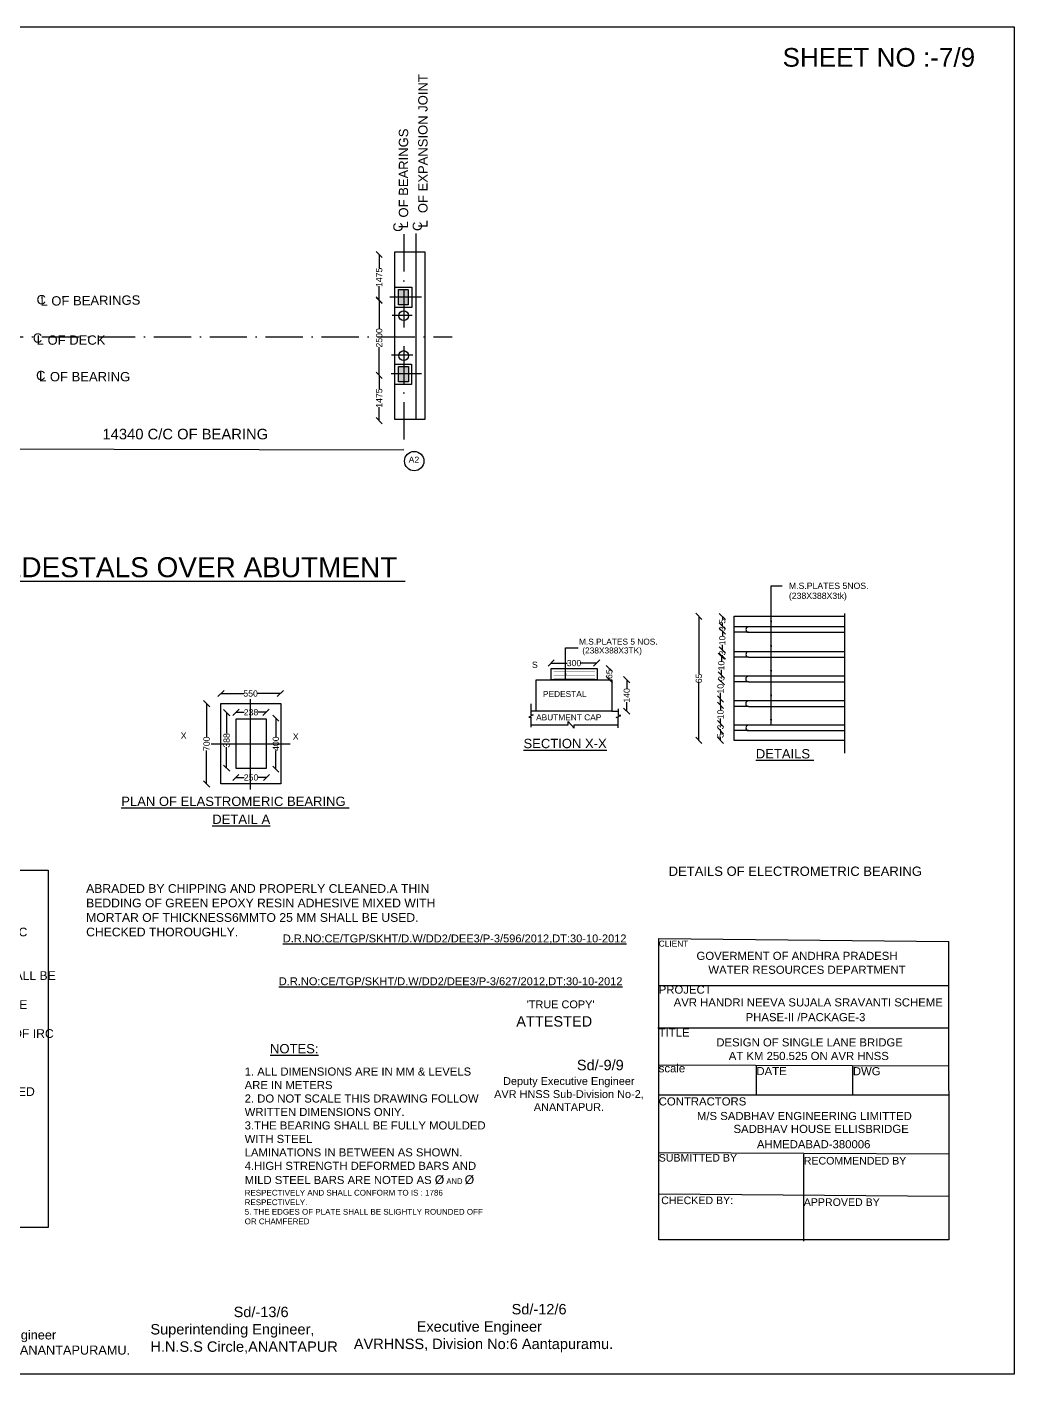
# Model space of a CAD drawing. Header units: millimetres. Extents: x -53435309 to 107255, y 2311 to 28647853.
# Drawn here: x -53428037 to -53420098, y 28637017 to 28647853 of the extents above; entities that cross this region are included whole.
import ezdxf

# ---------------------------------------------------------------- set-up
doc = ezdxf.new("R2010")
doc.units = ezdxf.units.MM
doc.header["$MEASUREMENT"] = 0
doc.linetypes.add('ACAD_ISO10W100', pattern=[18, 12, -3, 0, -3])
for name, color, linetype in [('DIMENSION', 7, 'Continuous'), ('DRAWING', 50, 'Continuous'), ('TEXT', 1, 'Continuous'), ('text1', 7, 'Continuous')]:
    doc.layers.add(name, color=color, linetype=linetype)
doc.styles.get("Standard").update_dxf_attribs({"font": 'arial.ttf', "height": 50})
doc.dimstyles.get("Standard").update_dxf_attribs({"dimtxt": 75, "dimasz": 50, "dimexe": 0.18, "dimexo": 0.0625, "dimgap": 0.09, "dimtad": 0, "dimdec": 0, "dimzin": 0, "dimdsep": 46, "dimtxsty": 'Standard', "dimblk": 'OBLIQUE', "dimcen": 0.09, "dimse1": 1, "dimse2": 1, "dimadec": 0, "dimazin": 0, "dimtfac": 1, "dimtdec": 0, "dimtofl": 0, "dimtmove": 0, "dimatfit": 3, "dimfxl": 1, "dimtolj": 1, "dimtzin": 0, "dimarcsym": 0})

# ---------------------------------------------------------------- blocks, each defined once
blk = doc.blocks.new('_Oblique')
at = {"color": 0, "linetype": 'ByBlock', "lineweight": -2}
blk.add_line((-0.5, -0.5), (0.5, 0.5), dxfattribs=at)
blk = doc.blocks.new('*D10')
at = {"layer": 'Defpoints', "color": 0, "transparency": 16777216}
for p in [(-53425196, 28646023), (-53425204, 28645656), (-53425196, 28645656)]:
    blk.add_point(p, dxfattribs=at)
at = {"layer": 'DIMENSION', "color": 0, "lineweight": -2, "transparency": 16777216}
for p, q in [((-53425204, 28646023), (-53425204, 28645912)), ((-53425204, 28645656), (-53425204, 28645767))]:
    blk.add_line(p, q, dxfattribs=at)
at = {"layer": 'DIMENSION', "color": 0, "lineweight": -2, "transparency": 16777216, "xscale": 50, "yscale": 50, "zscale": 50}
for p, rotation in [((-53425204, 28646023), 90), ((-53425204, 28645656), 270)]:
    blk.add_blockref('_Oblique', p, dxfattribs=dict(at, rotation=rotation))
at = {"layer": 'DIMENSION', "color": 0, "transparency": 16777216, "insert": (-53425204, 28645839), "char_height": 50, "attachment_point": 5, "rotation": 90}
blk.add_mtext('\\A1;1475', dxfattribs=at)
blk = doc.blocks.new('*D11')
at = {"layer": 'Defpoints', "color": 0, "transparency": 16777216}
for p in [(-53425204, 28645653), (-53425204, 28645051), (-53425204, 28645051)]:
    blk.add_point(p, dxfattribs=at)
at = {"layer": 'DIMENSION', "color": 0, "lineweight": -2, "transparency": 16777216}
for p, q in [((-53425204, 28645653), (-53425204, 28645427)), ((-53425204, 28645051), (-53425204, 28645277))]:
    blk.add_line(p, q, dxfattribs=at)
at = {"layer": 'DIMENSION', "color": 0, "lineweight": -2, "transparency": 16777216, "xscale": 50, "yscale": 50, "zscale": 50}
for p, rotation in [((-53425204, 28645653), 90), ((-53425204, 28645051), 270)]:
    blk.add_blockref('_Oblique', p, dxfattribs=dict(at, rotation=rotation))
at = {"layer": 'DIMENSION', "color": 0, "transparency": 16777216, "insert": (-53425204, 28645352), "char_height": 50, "attachment_point": 5, "rotation": 90}
blk.add_mtext('\\A1;2500', dxfattribs=at)
blk = doc.blocks.new('*D12')
at = {"layer": 'Defpoints', "color": 0, "transparency": 16777216}
for p in [(-53425204, 28645051), (-53425204, 28644686), (-53425204, 28644686)]:
    blk.add_point(p, dxfattribs=at)
at = {"layer": 'DIMENSION', "color": 0, "lineweight": -2, "transparency": 16777216}
for p, q in [((-53425204, 28645051), (-53425204, 28644941)), ((-53425204, 28644686), (-53425204, 28644796))]:
    blk.add_line(p, q, dxfattribs=at)
at = {"layer": 'DIMENSION', "color": 0, "lineweight": -2, "transparency": 16777216, "xscale": 50, "yscale": 50, "zscale": 50}
for p, rotation in [((-53425204, 28645051), 90), ((-53425204, 28644686), 270)]:
    blk.add_blockref('_Oblique', p, dxfattribs=dict(at, rotation=rotation))
at = {"layer": 'DIMENSION', "color": 0, "transparency": 16777216, "insert": (-53425204, 28644868), "char_height": 50, "attachment_point": 5, "rotation": 90}
blk.add_mtext('\\A1;1475', dxfattribs=at)
blk = doc.blocks.new('*D17')
at = {"layer": 'Defpoints', "color": 0, "transparency": 16777216}
for p in [(-53426477, 28642503), (-53425999, 28642499), (-53425999, 28642491)]:
    blk.add_point(p, dxfattribs=at)
at = {"layer": 'DIMENSION', "color": 0, "lineweight": -2, "transparency": 16777216}
for p, q in [((-53426477, 28642491), (-53426293, 28642491)), ((-53425999, 28642491), (-53426183, 28642491))]:
    blk.add_line(p, q, dxfattribs=at)
at = {"layer": 'DIMENSION', "color": 0, "lineweight": -2, "transparency": 16777216, "xscale": 50, "yscale": 50, "zscale": 50, "rotation": 180}
blk.add_blockref('_Oblique', (-53426477, 28642491), dxfattribs=at)
at = {"layer": 'DIMENSION', "color": 0, "lineweight": -2, "transparency": 16777216, "xscale": 50, "yscale": 50, "zscale": 50}
blk.add_blockref('_Oblique', (-53425999, 28642491), dxfattribs=at)
at = {"layer": 'DIMENSION', "color": 0, "transparency": 16777216, "insert": (-53426238, 28642491), "char_height": 50, "attachment_point": 5}
blk.add_mtext('\\A1;550', dxfattribs=at)
blk = doc.blocks.new('*D18')
at = {"layer": 'Defpoints', "color": 0, "transparency": 16777216}
for p in [(-53426477, 28642410), (-53426592, 28641764), (-53426477, 28641764)]:
    blk.add_point(p, dxfattribs=at)
at = {"layer": 'DIMENSION', "color": 0, "lineweight": -2, "transparency": 16777216}
for p, q in [((-53426592, 28642410), (-53426592, 28642142)), ((-53426592, 28641764), (-53426592, 28642032))]:
    blk.add_line(p, q, dxfattribs=at)
at = {"layer": 'DIMENSION', "color": 0, "lineweight": -2, "transparency": 16777216, "xscale": 50, "yscale": 50, "zscale": 50}
for p, rotation in [((-53426592, 28642410), 90), ((-53426592, 28641764), 270)]:
    blk.add_blockref('_Oblique', p, dxfattribs=dict(at, rotation=rotation))
at = {"layer": 'DIMENSION', "color": 0, "transparency": 16777216, "insert": (-53426592, 28642087), "char_height": 50, "attachment_point": 5, "rotation": 90}
blk.add_mtext('\\A1;700', dxfattribs=at)
blk = doc.blocks.new('*D19')
at = {"layer": 'Defpoints', "color": 0, "transparency": 16777216}
for p in [(-53426398, 28642338), (-53426431, 28641891), (-53426400, 28641891)]:
    blk.add_point(p, dxfattribs=at)
at = {"layer": 'DIMENSION', "color": 0, "lineweight": -2, "transparency": 16777216}
for p, q in [((-53426431, 28642338), (-53426431, 28642170)), ((-53426431, 28641891), (-53426431, 28642059))]:
    blk.add_line(p, q, dxfattribs=at)
at = {"layer": 'DIMENSION', "color": 0, "lineweight": -2, "transparency": 16777216, "xscale": 50, "yscale": 50, "zscale": 50}
for p, rotation in [((-53426431, 28642338), 90), ((-53426431, 28641891), 270)]:
    blk.add_blockref('_Oblique', p, dxfattribs=dict(at, rotation=rotation))
at = {"layer": 'DIMENSION', "color": 0, "transparency": 16777216, "insert": (-53426431, 28642114), "char_height": 50, "attachment_point": 5, "rotation": 90}
blk.add_mtext('\\A1;388', dxfattribs=at)
blk = doc.blocks.new('*D20')
at = {"layer": 'Defpoints', "color": 0, "transparency": 16777216}
for p in [(-53426356, 28642338), (-53426114, 28642340), (-53426114, 28642331)]:
    blk.add_point(p, dxfattribs=at)
at = {"layer": 'DIMENSION', "color": 0, "lineweight": -2, "transparency": 16777216}
for p, q in [((-53426356, 28642340), (-53426291, 28642340)), ((-53426114, 28642340), (-53426179, 28642340))]:
    blk.add_line(p, q, dxfattribs=at)
at = {"layer": 'DIMENSION', "color": 0, "lineweight": -2, "transparency": 16777216, "xscale": 50, "yscale": 50, "zscale": 50, "rotation": 180}
blk.add_blockref('_Oblique', (-53426356, 28642340), dxfattribs=at)
at = {"layer": 'DIMENSION', "color": 0, "lineweight": -2, "transparency": 16777216, "xscale": 50, "yscale": 50, "zscale": 50}
blk.add_blockref('_Oblique', (-53426114, 28642340), dxfattribs=at)
at = {"layer": 'DIMENSION', "color": 0, "transparency": 16777216, "insert": (-53426235, 28642340), "char_height": 50, "attachment_point": 5}
blk.add_mtext('\\A1;238', dxfattribs=at)
blk = doc.blocks.new('*D21')
at = {"layer": 'Defpoints', "color": 0, "transparency": 16777216}
for p in [(-53426034, 28642293), (-53426035, 28641883), (-53426033, 28641883)]:
    blk.add_point(p, dxfattribs=at)
at = {"layer": 'DIMENSION', "color": 0, "lineweight": -2, "transparency": 16777216}
for p, q in [((-53426035, 28642293), (-53426035, 28642145)), ((-53426035, 28641883), (-53426035, 28642032))]:
    blk.add_line(p, q, dxfattribs=at)
at = {"layer": 'DIMENSION', "color": 0, "lineweight": -2, "transparency": 16777216, "xscale": 50, "yscale": 50, "zscale": 50}
for p, rotation in [((-53426035, 28642293), 90), ((-53426035, 28641883), 270)]:
    blk.add_blockref('_Oblique', p, dxfattribs=dict(at, rotation=rotation))
at = {"layer": 'DIMENSION', "color": 0, "transparency": 16777216, "insert": (-53426035, 28642088), "char_height": 50, "attachment_point": 5, "rotation": 90}
blk.add_mtext('\\A1;400', dxfattribs=at)
blk = doc.blocks.new('*D22')
at = {"layer": 'Defpoints', "color": 0, "transparency": 16777216}
for p in [(-53426357, 28641799), (-53426110, 28641816), (-53426110, 28641794)]:
    blk.add_point(p, dxfattribs=at)
at = {"layer": 'DIMENSION', "color": 0, "lineweight": -2, "transparency": 16777216}
for p, q in [((-53426357, 28641816), (-53426289, 28641816)), ((-53426110, 28641816), (-53426178, 28641816))]:
    blk.add_line(p, q, dxfattribs=at)
at = {"layer": 'DIMENSION', "color": 0, "lineweight": -2, "transparency": 16777216, "xscale": 50, "yscale": 50, "zscale": 50, "rotation": 180}
blk.add_blockref('_Oblique', (-53426357, 28641816), dxfattribs=at)
at = {"layer": 'DIMENSION', "color": 0, "lineweight": -2, "transparency": 16777216, "xscale": 50, "yscale": 50, "zscale": 50}
blk.add_blockref('_Oblique', (-53426110, 28641816), dxfattribs=at)
at = {"layer": 'DIMENSION', "color": 0, "transparency": 16777216, "insert": (-53426234, 28641816), "char_height": 50, "attachment_point": 5}
blk.add_mtext('\\A1;250', dxfattribs=at)
blk = doc.blocks.new('*D23')
at = {"layer": 'Defpoints', "color": 0, "transparency": 16777216}
for p in [(-53423821, 28642722), (-53423454, 28642736), (-53423454, 28642729)]:
    blk.add_point(p, dxfattribs=at)
at = {"layer": 'DIMENSION', "color": 0, "lineweight": -2, "transparency": 16777216}
for p, q in [((-53423821, 28642736), (-53423692, 28642736)), ((-53423454, 28642736), (-53423582, 28642736))]:
    blk.add_line(p, q, dxfattribs=at)
at = {"layer": 'DIMENSION', "color": 0, "lineweight": -2, "transparency": 16777216, "xscale": 50, "yscale": 50, "zscale": 50, "rotation": 180}
blk.add_blockref('_Oblique', (-53423821, 28642736), dxfattribs=at)
at = {"layer": 'DIMENSION', "color": 0, "lineweight": -2, "transparency": 16777216, "xscale": 50, "yscale": 50, "zscale": 50}
blk.add_blockref('_Oblique', (-53423454, 28642736), dxfattribs=at)
at = {"layer": 'DIMENSION', "color": 0, "transparency": 16777216, "insert": (-53423637, 28642736), "char_height": 50, "attachment_point": 5}
blk.add_mtext('\\A1;300', dxfattribs=at)
blk = doc.blocks.new('*D24')
at = {"layer": 'Defpoints', "color": 0, "transparency": 16777216}
for p in [(-53423450, 28642693), (-53423353, 28642693), (-53423450, 28642602)]:
    blk.add_point(p, dxfattribs=at)
at = {"layer": 'DIMENSION', "color": 0, "lineweight": -2, "transparency": 16777216}
for p, q in [((-53423353, 28642693), (-53423353, 28642684)), ((-53423353, 28642602), (-53423353, 28642611))]:
    blk.add_line(p, q, dxfattribs=at)
at = {"layer": 'DIMENSION', "color": 0, "lineweight": -2, "transparency": 16777216, "xscale": 50, "yscale": 50, "zscale": 50}
for p, rotation in [((-53423353, 28642693), 90), ((-53423353, 28642602), 270)]:
    blk.add_blockref('_Oblique', p, dxfattribs=dict(at, rotation=rotation))
at = {"layer": 'DIMENSION', "color": 0, "transparency": 16777216, "insert": (-53423353, 28642647), "char_height": 50, "attachment_point": 5, "rotation": 90}
blk.add_mtext('\\A1;65', dxfattribs=at)
blk = doc.blocks.new('*D25')
at = {"layer": 'Defpoints', "color": 0, "transparency": 16777216}
for p in [(-53423334, 28642602), (-53423334, 28642349), (-53423213, 28642349)]:
    blk.add_point(p, dxfattribs=at)
at = {"layer": 'DIMENSION', "color": 0, "lineweight": -2, "transparency": 16777216}
for p, q in [((-53423213, 28642602), (-53423213, 28642528)), ((-53423213, 28642349), (-53423213, 28642423))]:
    blk.add_line(p, q, dxfattribs=at)
at = {"layer": 'DIMENSION', "color": 0, "lineweight": -2, "transparency": 16777216, "xscale": 50, "yscale": 50, "zscale": 50}
for p, rotation in [((-53423213, 28642602), 90), ((-53423213, 28642349), 270)]:
    blk.add_blockref('_Oblique', p, dxfattribs=dict(at, rotation=rotation))
at = {"layer": 'DIMENSION', "color": 0, "transparency": 16777216, "insert": (-53423213, 28642476), "char_height": 50, "attachment_point": 5, "rotation": 90}
blk.add_mtext('\\A1;140', dxfattribs=at)
blk = doc.blocks.new('*D26')
at = {"layer": 'Defpoints', "color": 0, "transparency": 16777216}
for p in [(-53422459, 28642193), (-53422350, 28642193), (-53422350, 28642114)]:
    blk.add_point(p, dxfattribs=at)
at = {"layer": 'DIMENSION', "color": 0, "lineweight": -2, "transparency": 16777216}
for p, q in [((-53422459, 28642193), (-53422459, 28642170)), ((-53422459, 28642114), (-53422459, 28642137))]:
    blk.add_line(p, q, dxfattribs=at)
at = {"layer": 'DIMENSION', "color": 0, "lineweight": -2, "transparency": 16777216, "xscale": 50, "yscale": 50, "zscale": 50}
for p, rotation in [((-53422459, 28642193), 90), ((-53422459, 28642114), 270)]:
    blk.add_blockref('_Oblique', p, dxfattribs=dict(at, rotation=rotation))
at = {"layer": 'DIMENSION', "color": 0, "transparency": 16777216, "insert": (-53422459, 28642153), "char_height": 50, "attachment_point": 5, "rotation": 90}
blk.add_mtext('\\A1;5', dxfattribs=at)
blk = doc.blocks.new('*D27')
at = {"layer": 'Defpoints', "color": 0, "transparency": 16777216}
for p in [(-53422459, 28642249), (-53422454, 28642249), (-53422459, 28642193)]:
    blk.add_point(p, dxfattribs=at)
at = {"layer": 'DIMENSION', "color": 0, "lineweight": -2, "transparency": 16777216}
for p, q in [((-53422459, 28642249), (-53422459, 28642237)), ((-53422459, 28642193), (-53422459, 28642204))]:
    blk.add_line(p, q, dxfattribs=at)
at = {"layer": 'DIMENSION', "color": 0, "lineweight": -2, "transparency": 16777216, "xscale": 50, "yscale": 50, "zscale": 50}
for p, rotation in [((-53422459, 28642249), 90), ((-53422459, 28642193), 270)]:
    blk.add_blockref('_Oblique', p, dxfattribs=dict(at, rotation=rotation))
at = {"layer": 'DIMENSION', "color": 0, "transparency": 16777216, "insert": (-53422459, 28642221), "char_height": 50, "attachment_point": 5, "rotation": 90}
blk.add_mtext('\\A1;3', dxfattribs=at)
blk = doc.blocks.new('*D28')
at = {"layer": 'Defpoints', "color": 0, "transparency": 16777216}
for p in [(-53422459, 28642397), (-53422454, 28642397), (-53422454, 28642249)]:
    blk.add_point(p, dxfattribs=at)
at = {"layer": 'DIMENSION', "color": 0, "lineweight": -2, "transparency": 16777216}
for p, q in [((-53422459, 28642397), (-53422459, 28642356)), ((-53422459, 28642249), (-53422459, 28642290))]:
    blk.add_line(p, q, dxfattribs=at)
at = {"layer": 'DIMENSION', "color": 0, "lineweight": -2, "transparency": 16777216, "xscale": 50, "yscale": 50, "zscale": 50}
for p, rotation in [((-53422459, 28642397), 90), ((-53422459, 28642249), 270)]:
    blk.add_blockref('_Oblique', p, dxfattribs=dict(at, rotation=rotation))
at = {"layer": 'DIMENSION', "color": 0, "transparency": 16777216, "insert": (-53422459, 28642323), "char_height": 50, "attachment_point": 5, "rotation": 90}
blk.add_mtext('\\A1;10', dxfattribs=at)
blk = doc.blocks.new('*D29')
at = {"layer": 'Defpoints', "color": 0, "transparency": 16777216}
for p in [(-53422459, 28642447), (-53422454, 28642447), (-53422454, 28642397)]:
    blk.add_point(p, dxfattribs=at)
at = {"layer": 'DIMENSION', "color": 0, "lineweight": -2, "transparency": 16777216}
for p, q in [((-53422459, 28642447), (-53422459, 28642497)), ((-53422459, 28642397), (-53422459, 28642447))]:
    blk.add_line(p, q, dxfattribs=at)
at = {"layer": 'DIMENSION', "color": 0, "lineweight": -2, "transparency": 16777216, "xscale": 50, "yscale": 50, "zscale": 50}
for p, rotation in [((-53422459, 28642447), 90), ((-53422459, 28642397), 270)]:
    blk.add_blockref('_Oblique', p, dxfattribs=dict(at, rotation=rotation))
at = {"layer": 'DIMENSION', "color": 0, "transparency": 16777216, "insert": (-53422459, 28642530), "char_height": 50, "attachment_point": 5, "rotation": 90}
blk.add_mtext('\\A1;10', dxfattribs=at)
blk = doc.blocks.new('*D30')
at = {"layer": 'Defpoints', "color": 0, "transparency": 16777216}
for p in [(-53422452, 28642640), (-53422445, 28642640), (-53422445, 28642585)]:
    blk.add_point(p, dxfattribs=at)
at = {"layer": 'DIMENSION', "color": 0, "lineweight": -2, "transparency": 16777216}
for p, q in [((-53422452, 28642640), (-53422452, 28642629)), ((-53422452, 28642585), (-53422452, 28642596))]:
    blk.add_line(p, q, dxfattribs=at)
at = {"layer": 'DIMENSION', "color": 0, "lineweight": -2, "transparency": 16777216, "xscale": 50, "yscale": 50, "zscale": 50}
for p, rotation in [((-53422452, 28642640), 90), ((-53422452, 28642585), 270)]:
    blk.add_blockref('_Oblique', p, dxfattribs=dict(at, rotation=rotation))
at = {"layer": 'DIMENSION', "color": 0, "transparency": 16777216, "insert": (-53422452, 28642612), "char_height": 50, "attachment_point": 5, "rotation": 90}
blk.add_mtext('\\A1;3', dxfattribs=at)
blk = doc.blocks.new('*D31')
at = {"layer": 'Defpoints', "color": 0, "transparency": 16777216}
for p in [(-53422452, 28642792), (-53422445, 28642792), (-53422445, 28642640)]:
    blk.add_point(p, dxfattribs=at)
at = {"layer": 'DIMENSION', "color": 0, "lineweight": -2, "transparency": 16777216}
for p, q in [((-53422452, 28642792), (-53422452, 28642749)), ((-53422452, 28642640), (-53422452, 28642682))]:
    blk.add_line(p, q, dxfattribs=at)
at = {"layer": 'DIMENSION', "color": 0, "lineweight": -2, "transparency": 16777216, "xscale": 50, "yscale": 50, "zscale": 50}
for p, rotation in [((-53422452, 28642792), 90), ((-53422452, 28642640), 270)]:
    blk.add_blockref('_Oblique', p, dxfattribs=dict(at, rotation=rotation))
at = {"layer": 'DIMENSION', "color": 0, "transparency": 16777216, "insert": (-53422452, 28642716), "char_height": 50, "attachment_point": 5, "rotation": 90}
blk.add_mtext('\\A1;10', dxfattribs=at)
blk = doc.blocks.new('*D32')
at = {"layer": 'Defpoints', "color": 0, "transparency": 16777216}
for p in [(-53422452, 28642842), (-53422452, 28642792), (-53422444, 28642842)]:
    blk.add_point(p, dxfattribs=at)
at = {"layer": 'DIMENSION', "color": 0, "lineweight": -2, "transparency": 16777216}
for p, q in [((-53422444, 28642842), (-53422444, 28642834)), ((-53422444, 28642792), (-53422444, 28642801))]:
    blk.add_line(p, q, dxfattribs=at)
at = {"layer": 'DIMENSION', "color": 0, "lineweight": -2, "transparency": 16777216, "xscale": 50, "yscale": 50, "zscale": 50}
for p, rotation in [((-53422444, 28642842), 90), ((-53422444, 28642792), 270)]:
    blk.add_blockref('_Oblique', p, dxfattribs=dict(at, rotation=rotation))
at = {"layer": 'DIMENSION', "color": 0, "transparency": 16777216, "insert": (-53422444, 28642817), "char_height": 50, "attachment_point": 5, "rotation": 90}
blk.add_mtext('\\A1;3', dxfattribs=at)
blk = doc.blocks.new('*D33')
at = {"layer": 'Defpoints', "color": 0, "transparency": 16777216}
for p in [(-53422444, 28642993), (-53422444, 28642993), (-53422444, 28642842)]:
    blk.add_point(p, dxfattribs=at)
at = {"layer": 'DIMENSION', "color": 0, "lineweight": -2, "transparency": 16777216}
for p, q in [((-53422444, 28642993), (-53422444, 28642951)), ((-53422444, 28642842), (-53422444, 28642884))]:
    blk.add_line(p, q, dxfattribs=at)
at = {"layer": 'DIMENSION', "color": 0, "lineweight": -2, "transparency": 16777216, "xscale": 50, "yscale": 50, "zscale": 50}
for p, rotation in [((-53422444, 28642993), 90), ((-53422444, 28642842), 270)]:
    blk.add_blockref('_Oblique', p, dxfattribs=dict(at, rotation=rotation))
at = {"layer": 'DIMENSION', "color": 0, "transparency": 16777216, "insert": (-53422444, 28642918), "char_height": 50, "attachment_point": 5, "rotation": 90}
blk.add_mtext('\\A1;10', dxfattribs=at)
blk = doc.blocks.new('*D34')
at = {"layer": 'Defpoints', "color": 0, "transparency": 16777216}
for p in [(-53422444, 28643034), (-53422444, 28643034), (-53422444, 28642993)]:
    blk.add_point(p, dxfattribs=at)
at = {"layer": 'DIMENSION', "color": 0, "lineweight": -2, "transparency": 16777216}
for p, q in [((-53422444, 28643034), (-53422444, 28643030)), ((-53422444, 28642993), (-53422444, 28642997))]:
    blk.add_line(p, q, dxfattribs=at)
at = {"layer": 'DIMENSION', "color": 0, "lineweight": -2, "transparency": 16777216, "xscale": 50, "yscale": 50, "zscale": 50}
for p, rotation in [((-53422444, 28643034), 90), ((-53422444, 28642993), 270)]:
    blk.add_blockref('_Oblique', p, dxfattribs=dict(at, rotation=rotation))
at = {"layer": 'DIMENSION', "color": 0, "transparency": 16777216, "insert": (-53422444, 28643013), "char_height": 50, "attachment_point": 5, "rotation": 90}
blk.add_mtext('\\A1;3', dxfattribs=at)
blk = doc.blocks.new('*D35')
at = {"layer": 'Defpoints', "color": 0, "transparency": 16777216}
for p in [(-53422444, 28643111), (-53422444, 28643111), (-53422444, 28643034)]:
    blk.add_point(p, dxfattribs=at)
at = {"layer": 'DIMENSION', "color": 0, "lineweight": -2, "transparency": 16777216}
for p, q in [((-53422444, 28643111), (-53422444, 28643089)), ((-53422444, 28643034), (-53422444, 28643056))]:
    blk.add_line(p, q, dxfattribs=at)
at = {"layer": 'DIMENSION', "color": 0, "lineweight": -2, "transparency": 16777216, "xscale": 50, "yscale": 50, "zscale": 50}
for p, rotation in [((-53422444, 28643111), 90), ((-53422444, 28643034), 270)]:
    blk.add_blockref('_Oblique', p, dxfattribs=dict(at, rotation=rotation))
at = {"layer": 'DIMENSION', "color": 0, "transparency": 16777216, "insert": (-53422444, 28643072), "char_height": 50, "attachment_point": 5, "rotation": 90}
blk.add_mtext('\\A1;5', dxfattribs=at)
blk = doc.blocks.new('*D36')
at = {"layer": 'Defpoints', "color": 0, "transparency": 16777216}
for p in [(-53422350, 28643112), (-53422633, 28642114), (-53422350, 28642114)]:
    blk.add_point(p, dxfattribs=at)
at = {"layer": 'DIMENSION', "color": 0, "lineweight": -2, "transparency": 16777216}
for p, q in [((-53422633, 28643112), (-53422633, 28642649)), ((-53422633, 28642114), (-53422633, 28642577))]:
    blk.add_line(p, q, dxfattribs=at)
at = {"layer": 'DIMENSION', "color": 0, "lineweight": -2, "transparency": 16777216, "xscale": 50, "yscale": 50, "zscale": 50}
for p, rotation in [((-53422633, 28643112), 90), ((-53422633, 28642114), 270)]:
    blk.add_blockref('_Oblique', p, dxfattribs=dict(at, rotation=rotation))
at = {"layer": 'DIMENSION', "color": 0, "transparency": 16777216, "insert": (-53422633, 28642613), "char_height": 50, "attachment_point": 5, "rotation": 90}
blk.add_mtext('\\A1;65', dxfattribs=at)

msp = doc.modelspace()

# ---------------------------------------------------------------- hatches: boundary and pattern name
at = {"layer": 'DRAWING'}
h = msp.add_hatch(color=0, dxfattribs=at)
h.paths.add_polyline_path([(-53432047.4, 28645730.2), (-53431966.3, 28645730.2), (-53431966.3, 28645609.1), (-53432047.4, 28645609.1)])
h.paths.add_polyline_path([(-53432047.3, 28645113.9), (-53431968.2, 28645113.9), (-53431968.2, 28644989.9), (-53432047.3, 28644989.9)])
h.paths.add_polyline_path([(-53428445.7, 28645732.2), (-53428361.1, 28645732.2), (-53428361.1, 28645606.2), (-53428445.7, 28645606.2)])
h.paths.add_polyline_path([(-53428639, 28645731.1), (-53428557.8, 28645731.1), (-53428557.8, 28645605.5), (-53428639, 28645605.5)])
h.paths.add_polyline_path([(-53428447.7, 28645112.2), (-53428362.1, 28645112.2), (-53428362.1, 28644985.4), (-53428447.7, 28644985.4)])
h.paths.add_polyline_path([(-53428638.1, 28645108.6), (-53428559.6, 28645108.6), (-53428559.6, 28644985.1), (-53428638.1, 28644985.1)])
h.paths.add_polyline_path([(-53425049.1, 28645120.9), (-53424969, 28645120.9), (-53424969, 28644999.3), (-53425049.1, 28644999.3)])
h.paths.add_polyline_path([(-53425048.5, 28645742.4), (-53424969.9, 28645742.4), (-53424969.9, 28645618.3), (-53425048.5, 28645618.3)])

# ---------------------------------------------------------------- linework, layer by layer
at = {"layer": 'DIMENSION', "color": 0}
for points in [[(-53420097.8, 28637017), (-53434090.7, 28637017), (-53434090.7, 28647853.3), (-53420097.8, 28647853.3)], [(-53433943.4, 28641069.6), (-53427865.7, 28641069.6), (-53427865.7, 28638196), (-53433943.4, 28638196)]]:
    msp.add_lwpolyline(points, close=True, dxfattribs=at)
msp.add_circle((-53424922.3, 28644360.8), 78.1, dxfattribs=at)
at = {"layer": 'DRAWING', "color": 0, "linetype": 'ACAD_ISO10W100', "ltscale": 25}
for points in [[(-53425006.7, 28646185.8), (-53425006.7, 28644451.9)], [(-53432418.6, 28645359.8), (-53424615.8, 28645359.8)]]:
    msp.add_lwpolyline(points, dxfattribs=at)
at = {"layer": 'DRAWING', "color": 0}
for points in [[(-53424908.9, 28646192.5), (-53424908.9, 28644696.8)], [(-53424862.6, 28645679.9), (-53425118.6, 28645679.9)], [(-53424937.6, 28645533.4), (-53425100.7, 28645533.4)], [(-53424932.7, 28645212.4), (-53425105.9, 28645212.4)], [(-53424863.2, 28645063.3), (-53425107.1, 28645063.3)], [(-53421460.2, 28643134), (-53421460.2, 28642010.8)], [(-53422233.6, 28643027.7), (-53422349.6, 28643027.7)], [(-53422233.6, 28642984), (-53422349.6, 28642984)], [(-53422233.6, 28642827.7), (-53422349.6, 28642827.7)], [(-53422233.6, 28642784), (-53422349.6, 28642784)], [(-53422233.6, 28642629.8), (-53422349.6, 28642629.8)], [(-53422233.6, 28642586), (-53422349.6, 28642586)], [(-53426241.6, 28642445.9), (-53426241.6, 28641719.4)], [(-53422233.6, 28642431.4), (-53422349.6, 28642431.4)], [(-53423985.4, 28642409.6), (-53423985.4, 28642319.7), (-53423966.7, 28642319.7), (-53424001.3, 28642299.9), (-53423985.4, 28642299.9), (-53423985.4, 28642221.9)], [(-53423942.3, 28642349), (-53423985.4, 28642349)], [(-53423333.8, 28642349), (-53423280.2, 28642349)], [(-53423280.9, 28642216), (-53423280.9, 28642298.3), (-53423298.4, 28642298.3), (-53423261.7, 28642315.2), (-53423280.2, 28642315.2), (-53423280.2, 28642368)], [(-53422233.6, 28642387.6), (-53422349.6, 28642387.6)], [(-53423985.4, 28642239.6), (-53423684.3, 28642239.6), (-53423684.3, 28642265), (-53423634.6, 28642211.6), (-53423634.6, 28642240.2), (-53423280.9, 28642240.2)], [(-53422233.6, 28642236.4), (-53422349.6, 28642236.4)], [(-53422233.6, 28642192.7), (-53422349.6, 28642192.7)], [(-53426556.3, 28642087.9), (-53425921, 28642087.9)]]:
    msp.add_lwpolyline(points, dxfattribs=at)
for points in [[(-53425078.3, 28646044.9), (-53424837.6, 28646044.9), (-53424837.6, 28644696.8), (-53425078.3, 28644696.8)], [(-53425078.3, 28645760.6), (-53424942, 28645760.6), (-53424942, 28645597.5), (-53425078.3, 28645597.5)], [(-53425048.5, 28645742.4), (-53424969.9, 28645742.4), (-53424969.9, 28645618.3), (-53425048.5, 28645618.3)], [(-53425078.3, 28645141.3), (-53424943.4, 28645141.3), (-53424943.4, 28644977.1), (-53425078.3, 28644977.1)], [(-53425049.1, 28645120.9), (-53424969, 28645120.9), (-53424969, 28644999.3), (-53425049.1, 28644999.3)], [(-53422349.6, 28643112.3), (-53421460.2, 28643112.3), (-53421460.2, 28642114), (-53422349.6, 28642114)], [(-53423820, 28642692.8), (-53423450.1, 28642692.8), (-53423450.1, 28642602.1), (-53423820, 28642602.1)], [(-53423942.3, 28642602.1), (-53423333.8, 28642602.1), (-53423333.8, 28642349), (-53423942.3, 28642349)], [(-53426476.9, 28642410.4), (-53425994.1, 28642410.4), (-53425994.1, 28641764), (-53426476.9, 28641764)], [(-53426355.4, 28642289), (-53426114, 28642289), (-53426114, 28641888.6), (-53426355.4, 28641888.6)]]:
    msp.add_lwpolyline(points, close=True, dxfattribs=at)
for points in [[(-53421460.2, 28643027.7), (-53422233.6, 28643027.7, 1), (-53422233.6, 28642984), (-53421460.2, 28642984)], [(-53421460.2, 28642827.7), (-53422233.6, 28642827.7, 1), (-53422233.6, 28642784), (-53421460.2, 28642784)], [(-53421460.2, 28642629.8), (-53422233.6, 28642629.8, 1), (-53422233.6, 28642586), (-53421460.2, 28642586)], [(-53421460.2, 28642431.4), (-53422233.6, 28642431.4, 1), (-53422233.6, 28642387.6), (-53421460.2, 28642387.6)], [(-53421460.2, 28642236.4), (-53422233.6, 28642236.4, 1), (-53422233.6, 28642192.7), (-53421460.2, 28642192.7)]]:
    msp.add_lwpolyline(points, format="xyb", dxfattribs=at)
at = {"layer": 'DRAWING', "color": 0, "const_width": 3}
for points in [[(-53423800.2, 28642665.5), (-53423467.9, 28642665.5)], [(-53423466.9, 28642638.8), (-53423800.2, 28642638.8)], [(-53423800.7, 28642614.5), (-53423466.9, 28642614.5)]]:
    msp.add_lwpolyline(points, dxfattribs=at)
at = {"layer": 'DRAWING', "color": 0}
for centre in [(-53425006.7, 28645530.5), (-53425006.7, 28645209.5)]:
    msp.add_circle(centre, 39.8, dxfattribs=at)
at = {"layer": 'TEXT', "color": 0}
for points in [[(-53432003.4, 28644460.7), (-53428501.9, 28644458.9), (-53425006.7, 28644451.9)], [(-53420622.4, 28638097.2), (-53422955.8, 28638097.2), (-53422955.8, 28640519.7), (-53420622.4, 28640495.7)], [(-53420624.3, 28640495.8), (-53420622.4, 28638097.2)], [(-53420623.1, 28640141), (-53422956.6, 28640141)], [(-53420628.1, 28639800), (-53422961.6, 28639800)], [(-53420622.4, 28639493.3), (-53422955.8, 28639500.8)], [(-53422169.9, 28639262.5), (-53422169.9, 28639503)], [(-53421394.3, 28639258.2), (-53421394.3, 28639496.6)], [(-53420626.4, 28639259.5), (-53422959.9, 28639259.5)], [(-53420622.4, 28638785), (-53422955.8, 28638795.3)], [(-53421789.1, 28638085.4), (-53421789.1, 28638785)], [(-53420622.4, 28638446.4), (-53422955.8, 28638464.4)]]:
    msp.add_lwpolyline(points, dxfattribs=at)

# ---------------------------------------------------------------- texts
at = {"layer": 'DIMENSION', "color": 0}
for s, height, p in [('14340 C/C OF BEARING ', 85, (-53427429.7, 28644535.8)), ('A2', 50, (-53424967.1, 28644347)), ('(238X388X3tk)', 50, (-53421908.7, 28643252.6)), ('M.S.PLATES 5NOS.', 50, (-53421908.7, 28643332.9)), ('S', 50, (-53423975.5, 28642697.8)), ('X', 50, (-53426800.1, 28642127.9)), ('X', 50, (-53425898.5, 28642120.7))]:
    msp.add_text(s, height=height, dxfattribs=at).set_placement(p)
at = {"layer": 'TEXT', "color": 0}
for s, height, p in [('SHEET NO :-7/9', 150, (-53421959.6, 28647533.5)), ('C', 75, (-53427989.6, 28645313.2)), ('L OF DECK ', 75, (-53427958.7, 28645296.9)), ('C', 75, (-53427963.5, 28645011.8)), ('L OF BEARING', 75, (-53427939.8, 28645002.5)), ('%%UARRANGEMENT OF BEARING  & PEDESTALS OVER ABUTMENT ', 160.979, (-53431917.4, 28643426.8)), ('M.S.PLATES 5 NOS.', 47.925, (-53423596.9, 28642884.7)), ('(238X388X3TK)', 47.925, (-53423570.4, 28642813.6)), ('PEDESTAL', 47.93, (-53423886.7, 28642463.8)), ('ABUTMENT CAP', 47.925, (-53423941.8, 28642275.8)), ('%%USECTION X-X', 75, (-53424043.4, 28642051.8)), ('%%UDETAILS ', 75, (-53422174.8, 28641969.2)), ('%%UPLAN OF ELASTROMERIC BEARING ', 75, (-53427278.4, 28641586.5)), ('%%UDETAIL A', 75, (-53426546.4, 28641442.5)), ('DETAILS OF ELECTROMETRIC BEARING ', 75, (-53422875.8, 28641024.3)), ('CLIENT ', 47.93, (-53422955.8, 28640455.5)), ('GOVERMENT OF ANDHRA PRADESH', 65.305, (-53422651.8, 28640348.4)), ('WATER RESOURCES DEPARTMENT ', 65.305, (-53422556.6, 28640236.6)), ('PROJECT', 65.31, (-53422955.8, 28640076.8)), ('AVR HANDRI NEEVA SUJALA SRAVANTI SCHEME ', 65.305, (-53422835.3, 28639974.2)), ("'TRUE COPY'", 62.767, (-53424017.3, 28639959.6)), ('PHASE-II /PACKAGE-3', 65.305, (-53422256.7, 28639855.3)), ('ATTESTED', 83.69, (-53424101.4, 28639812.1)), ('TITLE  ', 65.31, (-53422955.8, 28639731.1)), ('DESIGN OF SINGLE LANE BRIDGE ', 65.305, (-53422492.5, 28639652.6)), ('%%UNOTES:', 75, (-53426082.1, 28639596.9)), ('AT KM 250.525 ON AVR HNSS', 65.305, (-53422392.5, 28639543.2)), ('scale ', 65.31, (-53422955.8, 28639444.2)), ('DATE', 65.31, (-53422169.9, 28639421.9)), ('DWG', 65.31, (-53421394.3, 28639420.4)), ('CONTRACTORS', 65.305, (-53422955.8, 28639177.6)), ('M/S SADBHAV ENGINEERING LIMITTED', 65.305, (-53422648.5, 28639060.2)), ('SADBHAV HOUSE ELLISBRIDGE ', 65.305, (-53422354.1, 28638956.4)), ('AHMEDABAD-380006', 65.305, (-53422165.8, 28638833.2)), ('SUBMITTED BY', 61.063, (-53422955.8, 28638726.2)), ('RECOMMENDED BY ', 61.063, (-53421789.1, 28638702.6)), ('CHECKED BY:', 61.063, (-53422935.4, 28638383.8)), ('APPROVED BY ', 61.063, (-53421789.1, 28638369.5))]:
    msp.add_text(s, height=height, dxfattribs=at).set_placement(p)
for s, rotation, p in [('L  OF EXPANSION JOINT', 90, (-53424815.2, 28646239.2)), ('L OF BEARINGS ', 90, (-53424971, 28646232.5)), ('C', 90, (-53425015.2, 28646205.1)), ('C', 90, (-53424859.4, 28646211.8)), ('C', 0.62133, (-53427959.4, 28645621.4)), ('L OF BEARINGS ', 0.62133, (-53427927.9, 28645610.7))]:
    msp.add_text(s, height=75, rotation=rotation, dxfattribs=at).set_placement(p)
note = msp.add_mtext_dynamic_manual_height_columns('5.TOLERANCES (I)OVER ALL PLAN DIMENSION O,+6MM(II)TOTAL BEARING THICKNESS\\P^I-0+5%.\\P6.BEARING SHALL CONFORM TO ALL PERMISSION OF IRC PART II-1987.\\P7.M.S PLATES CONFORMING TO IS :226.SHALL BE USED.\\P8.A PERFORMANCE CUM GUARANTEE CERTIFICATE SHALL BE FURNISHED FROM THE \\PMANUFACTURER THAT BEARING CONFORMS TO ALL THE ABOVE REQUIREMENTS.\\P9.BEARING SHALL BE TESTED AS PER THE PROVISION OF IRC 83 PART II-1987.\\PIN ANY APPROVED TESTING INSTITUTE.\\P{\\LSPECIFICATION EPOXY RESIN MORTOR:\\P}THE ELASTOMERIC BEARING SHALL BE FIXED TO THE BED BLOCK WITH EPOXY RESIN\\PMORTOR.BEFORE LAYING THE EPOXY MORTAR THE ', width=2977.382, gutter_width=250, heights=[2053.7, 0], dxfattribs=dict(at, insert=(-53430788.2, 28640958), char_height=70, attachment_point=1))
for column, words in zip(note.columns.linked_columns, ['CONCRETE SURFACE OF THE BED BLOCK SHALL BE ABRADED BY CHIPPING AND PROPERLY CLEANED.A THIN BEDDING OF GREEN EPOXY RESIN ADHESIVE MIXED WITH MORTAR OF THICKNESS6MMTO 25 MM SHALL BE USED.\\PCHECKED THOROUGHLY.\\P\\P\\P ']):
    column.text = words
at = {"layer": 'TEXT', "color": 0, "attachment_point": 1}
for s, insert, char_height, width in [('^I^ISd/-9/9\\P\\pi75.805;{\\H0.75x;Deputy Executive Engineer  \\P\\pi3.9604;AVR HNSS Sub-Division No-2, \\P\\pi323.11;ANANTAPUR.}', (-53424283.4, 28639544.8), 83.69, 1203.755), ('1. ALL DIMENSIONS ARE IN MM & LEVELS ARE IN METERS \\P2. DO NOT SCALE THIS DRAWING FOLLOW WRITTEN DIMENSIONS ONIY.\\P3.THE BEARING SHALL BE FULLY MOULDED  WITH STEEL \\PLAMINATIONS IN BETWEEN AS SHOWN.\\P4.HIGH STRENGTH DEFORMED BARS AND MILD STEEL BARS ARE NOTED AS {\\H1.08333x;Ø\\fMS Shell Dlg 2|b0|i0|c0|p0;\\H0.65385x; AND \\fArial|b0|i0|c0|p34;\\H1.5294x;Ø\\fMS Shell Dlg 2|b0|i0|c0|p0;\\H0.65385x; \\fArial|b0|i0|c0|p34;RESPECTIVELY AND SHALL CONFORM TO IS : 1786 RESPECTIVELY.\\P5. THE EDGES OF PLATE SHALL BE SLIGHTLY ROUNDED OFF OR CHAMFERED }', (-53426285.8, 28639482.9), 65, 1999.527), ('\\P^I^ISd/-13/6\\PSuperintending Engineer, H.N.S.S Circle,ANANTAPUR', (-53427044, 28637698.2), 83.69, 1654.334), ('\\pi357.75;^I^I^ISd/-12/6\\P\\pi575.71;Executive Engineer\\P\\pi5.241;  AVRHNSS, Division No:6 Aantapuramu.', (-53425477.8, 28637580.8), 83.69, 2151.139), ('^I^I^I^I^I^I^I^I^I^I^ISd/-1/5/12 \\P\\pi671.33;Executive Engineer  \\P\\pi78.561;AVRHNSS, Division No:6 ANANTAPURAMU.', (-53429354.7, 28637612.9), 73.229, 2217.415)]:
    msp.add_mtext(s, dxfattribs=dict(at, insert=insert, char_height=char_height, width=width))
at = {"layer": 'text1', "color": 0}
for s, p in [('%%UD.R.NO:CE/TGP/SKHT/D.W/DD2/DEE3/P-3/596/2012,DT:30-10-2012', (-53425979.1, 28640489.5)), ('%%UD.R.NO:CE/TGP/SKHT/D.W/DD2/DEE3/P-3/627/2012,DT:30-10-2012', (-53426011.5, 28640144.9))]:
    msp.add_text(s, height=63.587, dxfattribs=at).set_placement(p)

# ---------------------------------------------------------------- dimensions: what is measured, and where the dimension line sits
at = {"layer": 'DIMENSION', "color": 0}
for base, p1, p2, text, picture, middle in [((-53425204.2, 28645655.9), (-53425196.3, 28646022.8), (-53425196.3, 28645655.9), '1475', '*D10', (-53425204.2, 28645839.4)), ((-53425204.2, 28645050.9), (-53425204.2, 28645652.8), (-53425204.2, 28645050.9), '2500', '*D11', (-53425204.2, 28645351.8)), ((-53425204.2, 28644685.7), (-53425204.2, 28645050.9), (-53425204.2, 28644685.7), '1475', '*D12', (-53425204.2, 28644868.3)), ((-53422633.3, 28642114), (-53422349.6, 28643112.3), (-53422349.6, 28642114), '65', '*D36', (-53422633.3, 28642613.2)), ((-53422444.4, 28643110.9), (-53422443.5, 28643033.6), (-53422443.5, 28643110.9), '5', '*D35', (-53422444.4, 28643072.2)), ((-53422443.5, 28643033.6), (-53422443.5, 28642992.8), (-53422443.5, 28643033.6), '3', '*D34', (-53422443.5, 28643013.2)), ((-53422443.5, 28642992.8), (-53422443.5, 28642842.5), (-53422443.5, 28642992.8), '10', '*D33', (-53422443.5, 28642917.6)), ((-53422443.5, 28642842.5), (-53422452.3, 28642791.9), (-53422452.3, 28642842.5), '3', '*D32', (-53422443.5, 28642817.2)), ((-53422452.3, 28642791.9), (-53422445.3, 28642639.5), (-53422445.3, 28642791.9), '10', '*D31', (-53422452.3, 28642715.7)), ((-53423353.3, 28642692.8), (-53423450.1, 28642602.1), (-53423450.1, 28642692.8), '65', '*D24', (-53423353.3, 28642647.5)), ((-53422452.3, 28642639.5), (-53422445.3, 28642584.8), (-53422445.3, 28642639.5), '3', '*D30', (-53422452.3, 28642612.2)), ((-53423212.6, 28642349), (-53423333.8, 28642602.1), (-53423333.8, 28642349), '140', '*D25', (-53423212.6, 28642475.6)), ((-53422458.9, 28642446.6), (-53422454.1, 28642396.8), (-53422454.1, 28642446.6), '10', '*D29', (-53422458.9, 28642530.1)), ((-53426592, 28641764), (-53426476.9, 28642410.4), (-53426476.9, 28641764), '700', '*D18', (-53426592, 28642087.2)), ((-53422458.9, 28642396.8), (-53422454.1, 28642249.2), (-53422454.1, 28642396.8), '10', '*D28', (-53422458.9, 28642323)), ((-53426431.5, 28641891.2), (-53426397.8, 28642337.5), (-53426400.4, 28641891.2), '388', '*D19', (-53426431.5, 28642114.4)), ((-53426034.9, 28641883.5), (-53426034.1, 28642293.2), (-53426033.2, 28641883.5), '400', '*D21', (-53426034.9, 28642088.4)), ((-53422459.3, 28642192.7), (-53422349.6, 28642114), (-53422349.6, 28642192.7), '5', '*D26', (-53422459.3, 28642153.4)), ((-53422458.9, 28642249.2), (-53422459.3, 28642192.7), (-53422454.1, 28642249.2), '3', '*D27', (-53422458.9, 28642220.9))]:
    dim = msp.add_linear_dim(base=base, p1=p1, p2=p2, angle=90, text=text, dimstyle='Standard', dxfattribs=at)
    dim.commit()
    dim.dimension.update_dxf_attribs({"geometry": picture, "text_midpoint": middle})
for base, p1, p2, text, picture, middle in [((-53423453.7, 28642736.1), (-53423820.7, 28642722.3), (-53423453.7, 28642729.2), '300', '*D23', (-53423637.2, 28642736.1)), ((-53425999, 28642490.9), (-53426476.7, 28642503.3), (-53425999, 28642499.2), '550', '*D17', (-53426237.8, 28642490.9)), ((-53426114.4, 28642339.7), (-53426356.1, 28642337.6), (-53426114.4, 28642331.1), '238', '*D20', (-53426235.2, 28642339.7)), ((-53426109.8, 28641816.1), (-53426357.3, 28641798.8), (-53426109.8, 28641794.4), '250', '*D22', (-53426233.6, 28641816.1))]:
    dim = msp.add_linear_dim(base=base, p1=p1, p2=p2, text=text, dimstyle='Standard', dxfattribs=at)
    dim.commit()
    dim.dimension.update_dxf_attribs({"geometry": picture, "text_midpoint": middle})

# ---------------------------------------------------------------- leaders
msp.add_leader([(-53423705.7, 28642602.5), (-53423705.7, 28642858.7), (-53423603.9, 28642858.7)], dimstyle='Standard', override={"dimgap": 0.09, "dimtad": 0}, dxfattribs=at)
at = {"layer": 'TEXT', "color": 0}
for points in [[(-53422052, 28643027.7), (-53422052, 28643358.8), (-53421961.8, 28643358.8)], [(-53422052, 28642827.7), (-53422052, 28643027.7)], [(-53422052, 28642629.8), (-53422052, 28642827.7)], [(-53422052, 28642431.4), (-53422052, 28642629.8)], [(-53422052, 28642236.4), (-53422052, 28642431.4)]]:
    msp.add_leader(points, dimstyle='Standard', override={"dimgap": 0.09, "dimtad": 0}, dxfattribs=at)

doc.saveas('drawing.dxf')
